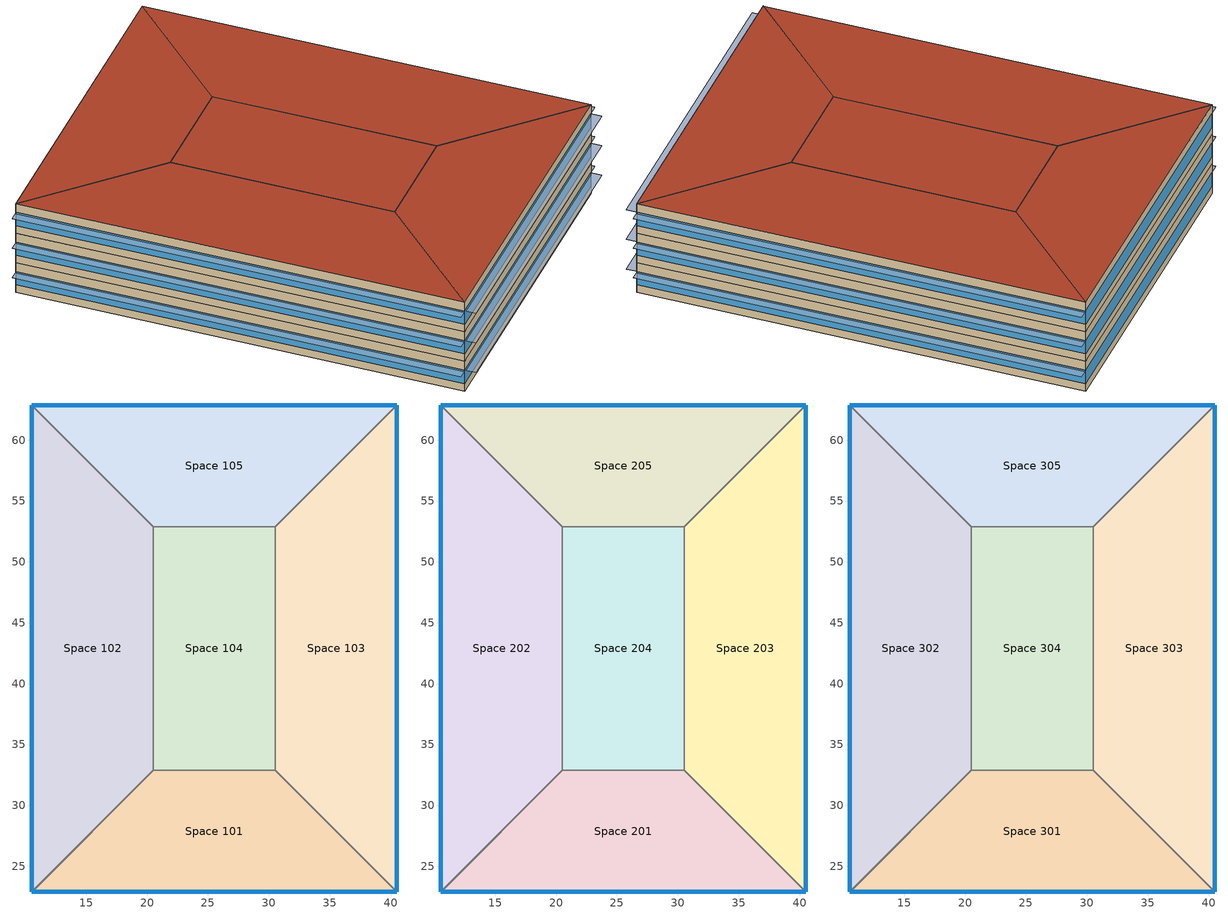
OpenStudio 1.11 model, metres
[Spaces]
Space 101
 floor ground: 30.52,32.89 40.52,22.89 10.52,22.89 20.52,32.89 z0
 wall outside: 10.52,22.89 40.52,22.89 z0:3.05
 wall to Space 102: 20.52,32.89 10.52,22.89 z0:3.05
 wall to Space 104: 30.52,32.89 20.52,32.89 z0:3.05
 wall to Space 103: 40.52,22.89 30.52,32.89 z0:3.05
 window: 10.54,22.89 40.49,22.89 z0.76:2.13
Space 102
 floor ground: 10.52,62.89 20.52,52.89 20.52,32.89 10.52,22.89 z0
 wall outside: 10.52,62.89 10.52,22.89 z0:3.05
 wall to Space 104: 20.52,32.89 20.52,52.89 z0:3.05
 wall to Space 105: 20.52,52.89 10.52,62.89 z0:3.05
 window: 10.52,62.87 10.52,22.92 z0.76:2.13
Space 103
 floor ground: 40.52,62.89 40.52,22.89 30.52,32.89 30.52,52.89 z0
 wall outside: 40.52,22.89 40.52,62.89 z0:3.05
 wall to Space 104: 30.52,52.89 30.52,32.89 z0:3.05
 wall to Space 105: 40.52,62.89 30.52,52.89 z0:3.05
 window: 40.52,22.92 40.52,62.87 z0.76:2.13
Space 104
 floor ground: 30.52,52.89 30.52,32.89 20.52,32.89 20.52,52.89 z0
 wall to Space 105: 30.52,52.89 20.52,52.89 z0:3.05
Space 105
 floor ground: 40.52,62.89 30.52,52.89 20.52,52.89 10.52,62.89 z0
 wall outside: 40.52,62.89 10.52,62.89 z0:3.05
 window: 40.49,62.89 10.54,62.89 z0.76:2.13
Space 201
 floor to Space 101: 30.52,32.89 40.52,22.89 10.52,22.89 20.52,32.89 z3.05
 wall outside: 10.52,22.89 40.52,22.89 z3.05:6.1
 wall to Space 202: 20.52,32.89 10.52,22.89 z3.05:6.1
 wall to Space 204: 30.52,32.89 20.52,32.89 z3.05:6.1
 wall to Space 203: 40.52,22.89 30.52,32.89 z3.05:6.1
 window: 10.54,22.89 40.49,22.89 z3.81:5.18
Space 202
 floor to Space 102: 10.52,62.89 20.52,52.89 20.52,32.89 10.52,22.89 z3.05
 wall outside: 10.52,62.89 10.52,22.89 z3.05:6.1
 wall to Space 204: 20.52,32.89 20.52,52.89 z3.05:6.1
 wall to Space 205: 20.52,52.89 10.52,62.89 z3.05:6.1
 window: 10.52,62.87 10.52,22.92 z3.81:5.18
Space 203
 floor to Space 103: 40.52,62.89 40.52,22.89 30.52,32.89 30.52,52.89 z3.05
 wall outside: 40.52,22.89 40.52,62.89 z3.05:6.1
 wall to Space 204: 30.52,52.89 30.52,32.89 z3.05:6.1
 wall to Space 205: 40.52,62.89 30.52,52.89 z3.05:6.1
 window: 40.52,22.92 40.52,62.87 z3.81:5.18
Space 204
 floor to Space 104: 30.52,52.89 30.52,32.89 20.52,32.89 20.52,52.89 z3.05
 wall to Space 205: 30.52,52.89 20.52,52.89 z3.05:6.1
Space 205
 floor to Space 105: 40.52,62.89 30.52,52.89 20.52,52.89 10.52,62.89 z3.05
 wall outside: 40.52,62.89 10.52,62.89 z3.05:6.1
 window: 40.49,62.89 10.54,62.89 z3.81:5.18
Space 301
 floor to Space 201: 30.52,32.89 40.52,22.89 10.52,22.89 20.52,32.89 z6.1
 wall outside: 10.52,22.89 40.52,22.89 z6.1:9.14
 wall to Space 302: 20.52,32.89 10.52,22.89 z6.1:9.14
 wall to Space 304: 30.52,32.89 20.52,32.89 z6.1:9.14
 wall to Space 303: 40.52,22.89 30.52,32.89 z6.1:9.14
 window: 10.54,22.89 40.49,22.89 z6.86:8.23
 roof outside: 40.52,22.89 30.52,32.89 20.52,32.89 10.52,22.89 z9.14
Space 302
 floor to Space 202: 10.52,62.89 20.52,52.89 20.52,32.89 10.52,22.89 z6.1
 wall outside: 10.52,62.89 10.52,22.89 z6.1:9.14
 wall to Space 304: 20.52,32.89 20.52,52.89 z6.1:9.14
 wall to Space 305: 20.52,52.89 10.52,62.89 z6.1:9.14
 window: 10.52,62.87 10.52,22.92 z6.86:8.23
 roof outside: 10.52,22.89 20.52,32.89 20.52,52.89 10.52,62.89 z9.14
Space 303
 floor to Space 203: 40.52,62.89 40.52,22.89 30.52,32.89 30.52,52.89 z6.1
 wall outside: 40.52,22.89 40.52,62.89 z6.1:9.14
 wall to Space 304: 30.52,52.89 30.52,32.89 z6.1:9.14
 wall to Space 305: 40.52,62.89 30.52,52.89 z6.1:9.14
 window: 40.52,22.92 40.52,62.87 z6.86:8.23
 roof outside: 40.52,22.89 40.52,62.89 30.52,52.89 30.52,32.89 z9.14
Space 304
 floor to Space 204: 30.52,52.89 30.52,32.89 20.52,32.89 20.52,52.89 z6.1
 wall to Space 305: 30.52,52.89 20.52,52.89 z6.1:9.14
 roof outside: 30.52,32.89 30.52,52.89 20.52,52.89 20.52,32.89 z9.14
Space 305
 floor to Space 205: 40.52,62.89 30.52,52.89 20.52,52.89 10.52,62.89 z6.1
 wall outside: 40.52,62.89 10.52,62.89 z6.1:9.14
 window: 40.49,62.89 10.54,62.89 z6.86:8.23
 roof outside: 30.52,52.89 40.52,62.89 10.52,62.89 20.52,52.89 z9.14
shading: 41.48,22.92 41.48,62.87 40.52,62.87 40.52,22.92 z8.23; 41.48,22.92 41.48,62.87 40.52,62.87 40.52,22.92 z2.13; 10.52,22.92 10.52,62.87 9.55,62.87 9.55,22.92 z5.18; 40.49,21.93 40.49,22.89 10.54,22.89 10.54,21.93 z8.23; 10.52,22.92 10.52,62.87 9.55,62.87 9.55,22.92 z2.13; 10.52,22.92 10.52,62.87 9.55,62.87 9.55,22.92 z8.23; 41.48,22.92 41.48,62.87 40.52,62.87 40.52,22.92 z5.18; 40.49,21.93 40.49,22.89 10.54,22.89 10.54,21.93 z5.18; 40.49,21.93 40.49,22.89 10.54,22.89 10.54,21.93 z2.13
[ClimateZones]
Climate Zone Institution Name 1=ASHRAE; Climate Zone Document Name 1=ANSI/ASHRAE Standard 169; Climate Zone Document Year 1=2006; Climate Zone Institution Name 2=CEC; Climate Zone Document Name 2=California Climate Zone Descriptions; Climate Zone Document Year 2=1995
[Building]
Building 1: Space Type=189.1-2009 - Office - OpenOffice - CZ4-8; Default Construction Set=189.1-2009 - CZ5 - Office
[Site]
NEW DELHI: Latitude {deg}=28.58; Longitude {deg}=77.2; Time Zone {hr}=5.5; Elevation {m}=216
[SizingPeriod:DesignDay] Sky Clearness=0; Rain Indicator=0; Snow Indicator=0; Day of Month=21; Daylight Saving Time Indicator=0; Dry-Bulb Temperature Range Modifier Type=DefaultMultipliers
Name | Maximum Dry-Bulb Temperature {C} | Daily Dry-Bulb Temperature Range {deltaC} | Humidity Indicating Conditions at Maximum Dry-Bulb | Barometric Pressure {Pa} | Wind Speed {m/s} | Wind Direction {deg} | Month | Day Type | Humidity Indicating Type | Solar Model Indicator | ASHRAE Taub | ASHRAE Taud
Almeria Ann Clg .4% Condns Enth=>MDB | 28.7 | 7.6 | 79100 | 101073 | 8.1 | 90 | 8 | SummerDesignDay | Enthalpy | ASHRAETau | 0.574 | 1.706
Almeria Ann Clg .4% Condns WB=>MDB | 28.8 | 7.6 | 25.7 | 101073 | 8.1 | 90 | 8 | SummerDesignDay | Wetbulb | ASHRAETau | 0.574 | 1.706
Almeria Ann Clg .4% Condns DP=>MDB | 27.7 | 7.6 | 24.8 | 101073 | 8.1 | 90 | 8 | SummerDesignDay | Dewpoint | ASHRAETau | 0.574 | 1.706
Almeria Ann Clg .4% Condns DB=>MWB | 34.1 | 7.6 | 21.5 | 101073 | 8.1 | 90 | 8 | SummerDesignDay | Wetbulb | ASHRAETau | 0.574 | 1.706
Almeria Ann Htg 99.6% Condns DB | 6.2 | 0 | 6.2 | 101073 | 3.9 | 0 | 1 | WinterDesignDay | Wetbulb | ASHRAEClearSky
Almeria Ann Hum_n 99.6% Condns DP=>MCDB | 11.3 | 0 | -4.8 | 101073 | 3.9 | 0 | 1 | WinterDesignDay | Dewpoint | ASHRAEClearSky
Almeria Ann Htg Wind 99.6% Condns WS=>MCDB | 14.9 | 0 | 14.9 | 101073 | 14 | 0 | 1 | WinterDesignDay | Wetbulb | ASHRAEClearSky
NEW DELHI Ann Clg .4% Condns WB=>MDB | 33.6 | 9.7 | 28.5 | 98757 | 3.2 | 320 | 6 | SummerDesignDay | Wetbulb | ASHRAETau |  | 1.179
NEW DELHI Ann Clg .4% Condns DP=>MDB | 30.8 | 9.7 | 27.3 | 98757 | 3.2 | 320 | 6 | SummerDesignDay | Dewpoint | ASHRAETau |  | 1.179
NEW DELHI Ann Clg .4% Condns DB=>MWB | 42 | 9.7 | 22.2 | 98757 | 3.2 | 320 | 6 | SummerDesignDay | Wetbulb | ASHRAETau |  | 1.179
NEW DELHI Ann Htg 99.6% Condns DB | 6.3 | 0 | 6.3 | 98757 | 0.5 | 270 | 1 | WinterDesignDay | Wetbulb | ASHRAEClearSky
NEW DELHI Ann Clg .4% Condns Enth=>MDB | 33.9 | 9.7 | 94300 | 98757 | 3.2 | 320 | 6 | SummerDesignDay | Enthalpy | ASHRAETau |  | 1.179
NEW DELHI Ann Htg Wind 99.6% Condns WS=>MCDB | 19.6 | 0 | 19.6 | 98757 | 7 | 270 | 1 | WinterDesignDay | Wetbulb | ASHRAEClearSky
NEW DELHI Ann Hum_n 99.6% Condns DP=>MCDB | 22.5 | 0 | -1.4 | 98757 | 0.5 | 270 | 1 | WinterDesignDay | Dewpoint | ASHRAEClearSky
[DefaultConstructionSet]
189.1-2009 - CZ5 - Office: Default Exterior Surface Constructions=Default Surface Constructions 1; Default Interior Surface Constructions=Default Surface Constructions 2; Default Ground Contact Surface Constructions=Default Surface Constructions 3; Default Exterior SubSurface Constructions=Default Sub Surface Constructions 1; Default Interior SubSurface Constructions=Default Sub Surface Constructions 2; Interior Partition Construction=Interior Partition
[DefaultSurfaceConstructions]
Name | Floor Construction | Wall Construction | Roof Ceiling Construction
Default Surface Constructions 1 | ExtSlabCarpet 4in ClimateZone 1-8 | ASHRAE 189.1-2009 ExtWall Mass ClimateZone 5 | ASHRAE 189.1-2009 ExtRoof IEAD ClimateZone 2-5
Default Surface Constructions 2 | Interior Floor | Interior Wall | Interior Ceiling
Default Surface Constructions 3 | ExtSlabCarpet 4in ClimateZone 1-8 | ExtSlabCarpet 4in ClimateZone 1-8 | ExtSlabCarpet 4in ClimateZone 1-8
[Construction]
ExtSlabCarpet 4in ClimateZone 1-8: MAT-CC05 4 HW CONCRETE, CP02 CARPET PAD
ASHRAE 189.1-2009 ExtWall Mass ClimateZone 5: 1IN Stucco, 8IN Concrete HW, Wall Insulation [40], 1/2IN Gypsum
ASHRAE 189.1-2009 ExtRoof IEAD ClimateZone 2-5: Roof Membrane, Roof Insulation [21], Metal Decking
Interior Floor: F16 Acoustic tile, F05 Ceiling air space resistance, M11 100mm lightweight concrete
Interior Wall: G01a 19mm gypsum board, F04 Wall air space resistance, G01a 19mm gypsum board
Interior Ceiling: M11 100mm lightweight concrete, F05 Ceiling air space resistance, F16 Acoustic tile
ASHRAE 189.1-2009 ExtWindow ClimateZone 4-5: Theoretical Glass [207]
Exterior Door: F08 Metal surface, I01 25mm insulation board
Interior Window: Clear 3mm
Interior Door; Interior Partition: G05 25mm wood
[Material] Thermal Absorptance=0.9
Name | Roughness | Thickness {m} | Conductivity {W/m-K} | Density {kg/m3} | Specific Heat {J/kg-K} | Solar Absorptance | Visible Absorptance
MAT-CC05 4 HW CONCRETE | Rough | 0.1016 | 1.311 | 2240 | 836.8 | 0.85 | 0.85
1IN Stucco | Smooth | 0.0253 | 0.6918 | 1858 | 837 | 0.92 | 0.92
8IN Concrete HW | MediumRough | 0.2033 | 1.7296 | 2243 | 837 | 0.65 | 0.65
Wall Insulation [40] | MediumRough | 0.0794 | 0.0432 | 91 | 837 | 0.5 | 0.5
1/2IN Gypsum | Smooth | 0.0127 | 0.16 | 784.9 | 830 | 0.4 | 0.4
Roof Membrane | VeryRough | 0.0095 | 0.16 | 1121.29 | 1460 | 0.7 | 0.7
Roof Insulation [21] | MediumRough | 0.2105 | 0.049 | 265 | 836.8 | 0.7 | 0.7
Metal Decking | MediumSmooth | 0.0015 | 45.006 | 7680 | 418.4 | 0.6 | 0.6
F16 Acoustic tile | MediumSmooth | 0.0191 | 0.06 | 368 | 590 | 0.3 | 0.3
M11 100mm lightweight concrete | MediumRough | 0.1016 | 0.53 | 1280 | 840 | 0.5 | 0.5
G01a 19mm gypsum board | MediumSmooth | 0.019 | 0.16 | 800 | 1090 | 0.4 | 0.4
F08 Metal surface | Smooth | 0.0008 | 45.28 | 7824 | 500 | 0.7 | 0.7
I01 25mm insulation board | MediumRough | 0.0254 | 0.03 | 43 | 1210 | 0.6 | 0.6
G05 25mm wood | MediumSmooth | 0.0254 | 0.15 | 608 | 1630 | 0.5 | 0.5
[Material:NoMass]
CP02 CARPET PAD: Roughness=Smooth; Thermal Resistance {m2-K/W}=0.1; Thermal Absorptance=0.9; Solar Absorptance=0.8; Visible Absorptance=0.8
[Material:AirGap]
Name | Thermal Resistance {m2-K/W}
F05 Ceiling air space resistance | 0.18
F04 Wall air space resistance | 0.15
[DefaultSubSurfaceConstructions]
Name | Fixed Window Construction | Operable Window Construction | Door Construction | Tubular Daylight Dome Construction | Tubular Daylight Diffuser Construction
Default Sub Surface Constructions 1 | ASHRAE 189.1-2009 ExtWindow ClimateZone 4-5 | ASHRAE 189.1-2009 ExtWindow ClimateZone 4-5 | Exterior Door | Interior Window | Interior Window
Default Sub Surface Constructions 2 | Interior Window | Interior Window | Interior Door
[WindowMaterial:Glazing] Optical Data Type=SpectralAverage; Thickness {m}=0.003; Back Side Solar Reflectance at Normal Incidence=0; Back Side Visible Reflectance at Normal Incidence=0; Infrared Transmittance at Normal Incidence=0; Dirt Correction Factor for Solar and Visible Transmittance=1; Solar Diffusing=No
Name | Solar Transmittance at Normal Incidence | Front Side Solar Reflectance at Normal Incidence | Visible Transmittance at Normal Incidence | Front Side Visible Reflectance at Normal Incidence | Front Side Infrared Hemispherical Emissivity | Back Side Infrared Hemispherical Emissivity | Conductivity {W/m-K}
Theoretical Glass [207] | 0.3311 | 0.6189 | 0.44 | 0.51 | 0.9 | 0.9 | 0.0133
Clear 3mm | 0.837 | 0.075 | 0.898 | 0.081 | 0.84 | 0.84 | 0.9
[SpaceType] Standards Building Type=Office
Name | Default Schedule Set | Design Specification Outdoor Air Object | Standards Space Type
189.1-2009 - Office - Conference - CZ4-8 | 189.1-2009 - Office - Conference - CZ4-8 Schedule Set | 189.1-2009 - Office - Conference - CZ4-8 Ventilation | Conference
189.1-2009 - Office - OpenOffice - CZ4-8 | 189.1-2009 - Office - OpenOffice - CZ4-8 Schedule Set | 189.1-2009 - Office - OpenOffice - CZ4-8 Ventilation | OpenOffice
[DefaultScheduleSet] People Activity Level Schedule=Office Activity; Lighting Schedule=Office Bldg Light; Electric Equipment Schedule=Office Bldg Equip; Infiltration Schedule=Office Infil Quarter On
Name | Number of People Schedule
189.1-2009 - Office - Conference - CZ4-8 Schedule Set | Office Misc Occ
189.1-2009 - Office - OpenOffice - CZ4-8 Schedule Set | Office Work Occ
[Lights:Definition] Design Level Calculation Method=Watts/Area
Name | Watts per Space Floor Area {W/m2}
189.1-2009 - Office - Conference - CZ4-8 Lights Definition | 12.5938
189.1-2009 - Office - OpenOffice - CZ4-8 Lights Definition | 10.6563
[Lights]
Name | Lights Definition | Space or SpaceType
189.1-2009 - Office - Conference - CZ4-8 Lights | 189.1-2009 - Office - Conference - CZ4-8 Lights Definition | 189.1-2009 - Office - Conference - CZ4-8
189.1-2009 - Office - OpenOffice - CZ4-8 Lights | 189.1-2009 - Office - OpenOffice - CZ4-8 Lights Definition | 189.1-2009 - Office - OpenOffice - CZ4-8
[DesignSpecification:OutdoorAir] Outdoor Air Method=Sum; Outdoor Air Flow per Person {m3/s-person}=0.00943895
189.1-2009 - Office - Conference - CZ4-8 Ventilation; 189.1-2009 - Office - OpenOffice - CZ4-8 Ventilation
[People:Definition] Number of People Calculation Method=People/Area; Fraction Radiant=0.3
Name | People per Space Floor Area {person/m2}
189.1-2009 - Office - Conference - CZ4-8 People Definition | 0.538196
189.1-2009 - Office - OpenOffice - CZ4-8 People Definition | 0.0565105
[People]
Name | People Definition | Space or SpaceType
189.1-2009 - Office - Conference - CZ4-8 People | 189.1-2009 - Office - Conference - CZ4-8 People Definition | 189.1-2009 - Office - Conference - CZ4-8
189.1-2009 - Office - OpenOffice - CZ4-8 People | 189.1-2009 - Office - OpenOffice - CZ4-8 People Definition | 189.1-2009 - Office - OpenOffice - CZ4-8
[SpaceInfiltration:DesignFlowRate] Design Flow Rate Calculation Method=Flow/ExteriorArea; Flow per Exterior Surface Area {m3/s-m2}=0.000226568
Name | Space or SpaceType
189.1-2009 - Office - Conference - CZ4-8 Infiltration | 189.1-2009 - Office - Conference - CZ4-8
189.1-2009 - Office - OpenOffice - CZ4-8 Infiltration | 189.1-2009 - Office - OpenOffice - CZ4-8
[ElectricEquipment:Definition] Design Level Calculation Method=Watts/Area
Name | Watts per Space Floor Area {W/m2}
189.1-2009 - Office - Conference - CZ4-8 Electric Equipment Definition | 3.98265
189.1-2009 - Office - OpenOffice - CZ4-8 Electric Equipment Definition | 7.64238
[ElectricEquipment]
Name | Electric Equipment Definition | Space or SpaceType
189.1-2009 - Office - Conference - CZ4-8 Electric Equipment | 189.1-2009 - Office - Conference - CZ4-8 Electric Equipment Definition | 189.1-2009 - Office - Conference - CZ4-8
189.1-2009 - Office - OpenOffice - CZ4-8 Electric Equipment | 189.1-2009 - Office - OpenOffice - CZ4-8 Electric Equipment Definition | 189.1-2009 - Office - OpenOffice - CZ4-8
[ThermostatSetpoint:DualSetpoint] Heating Setpoint Temperature Schedule=Medium Office HtgSetp; Cooling Setpoint Temperature Schedule=Medium Office ClgSetp
Thermal Zone 5 Thermostat; Thermal Zone 3 Thermostat; Thermal Zone 7 Thermostat; Thermal Zone 4 Thermostat; Thermal Zone 10 Thermostat; Thermal Zone 12 Thermostat; Thermal Zone 9 Thermostat; Thermal Zone 8 Thermostat; Thermal Zone 1 Thermostat 1; Thermal Zone 11 Thermostat 1; Thermal Zone 2 Thermostat 1; Thermal Zone 6 Thermostat 1
[BuildingStory] Nominal Floor to Floor Height {m}=3.048
Name | Nominal Z Coordinate {m}
Building Story 1 | 0
Building Story 2 | 3.048
Building Story 3 | 6.096
[Space]
Name | Space Type | Building Story | Thermal Zone
Space 101; Space 102; Space 103; Space 105 | 189.1-2009 - Office - OpenOffice - CZ4-8 | Building Story 1 | Thermal Zone 1
Space 104 | 189.1-2009 - Office - Conference - CZ4-8 | Building Story 1 | Thermal Zone 2
Space 201 | 189.1-2009 - Office - OpenOffice - CZ4-8 | Building Story 2 | Thermal Zone 3
Space 202 | 189.1-2009 - Office - OpenOffice - CZ4-8 | Building Story 2 | Thermal Zone 4
Space 203 | 189.1-2009 - Office - OpenOffice - CZ4-8 | Building Story 2 | Thermal Zone 5
Space 204 | 189.1-2009 - Office - Conference - CZ4-8 | Building Story 2 | Thermal Zone 6
Space 205 | 189.1-2009 - Office - OpenOffice - CZ4-8 | Building Story 2 | Thermal Zone 7
Space 301 | 189.1-2009 - Office - OpenOffice - CZ4-8 | Building Story 3 | Thermal Zone 8
Space 302 | 189.1-2009 - Office - OpenOffice - CZ4-8 | Building Story 3 | Thermal Zone 9
Space 303 | 189.1-2009 - Office - OpenOffice - CZ4-8 | Building Story 3 | Thermal Zone 10
Space 304 | 189.1-2009 - Office - Conference - CZ4-8 | Building Story 3 | Thermal Zone 11
Space 305 | 189.1-2009 - Office - OpenOffice - CZ4-8 | Building Story 3 | Thermal Zone 12
[ThermalZone] Use Ideal Air Loads=Yes
Name | Thermostat
Thermal Zone 1 | Thermal Zone 1 Thermostat 1
Thermal Zone 2 | Thermal Zone 2 Thermostat 1
Thermal Zone 3 | Thermal Zone 3 Thermostat
Thermal Zone 4 | Thermal Zone 4 Thermostat
Thermal Zone 5 | Thermal Zone 5 Thermostat
Thermal Zone 6 | Thermal Zone 6 Thermostat 1
Thermal Zone 7 | Thermal Zone 7 Thermostat
Thermal Zone 8 | Thermal Zone 8 Thermostat
Thermal Zone 9 | Thermal Zone 9 Thermostat
Thermal Zone 10 | Thermal Zone 10 Thermostat
Thermal Zone 11 | Thermal Zone 11 Thermostat 1
Thermal Zone 12 | Thermal Zone 12 Thermostat
[Sizing:Zone] Zone Cooling Design Supply Air Temperature Input Method=SupplyAirTemperature; Zone Cooling Design Supply Air Temperature {C}=14; Zone Cooling Design Supply Air Temperature Difference {deltaC}=11.11; Zone Heating Design Supply Air Temperature Input Method=SupplyAirTemperature; Zone Heating Design Supply Air Temperature {C}=40; Zone Heating Design Supply Air Temperature Difference {deltaC}=11.11; Zone Cooling Design Supply Air Humidity Ratio {kg-H2O/kg-air}=0.0085; Zone Heating Design Supply Air Humidity Ratio {kg-H2O/kg-air}=0.008; Cooling Design Air Flow Method=DesignDay; Heating Design Air Flow Method=DesignDay; Account for Dedicated Outdoor Air System=No; Dedicated Outdoor Air System Control Strategy=NeutralSupplyAir; Dedicated Outdoor Air Low Setpoint Temperature for Design {C}=autosize; Dedicated Outdoor Air High Setpoint Temperature for Design {C}=autosize
Thermal Zone 1; Thermal Zone 2; Thermal Zone 3; Thermal Zone 4; Thermal Zone 5; Thermal Zone 6; Thermal Zone 7; Thermal Zone 8; Thermal Zone 9; Thermal Zone 10; Thermal Zone 11; Thermal Zone 12
[Schedule:Ruleset]
Name | Default Day Schedule | Summer Design Day Schedule | Winter Design Day Schedule
Office Bldg Light | Office Bldg Light Default Schedule | Office Bldg Light Summer Design Day | Office Bldg Light Winter Design Day
Office Misc Occ | Office Bldg Occ Default Schedule 1 | Office Bldg Occ Summer Design Day 1 | Office Bldg Occ Winter Design Day 1
Office Activity | Office Activity Default Schedule | Office Activity Summer Design Day | Office Activity Winter Design Day
Office Infil Quarter On | Office Infil Quarter On Default Schedule | Office Infil Quarter On Summer Design Day | Office Infil Quarter On Winter Design Day
Office Bldg Equip | Office Bldg Equip Default Schedule | Office Bldg Equip Summer Design Day | Office Bldg Equip Winter Design Day
Medium Office HtgSetp | Medium Office HtgSetp Default Schedule | Medium Office HtgSetp Summer Design Day | Medium Office HtgSetp Winter Design Day
Medium Office ClgSetp | Medium Office ClgSetp Default Schedule | Medium Office ClgSetp Summer Design Day | Medium Office ClgSetp Winter Design Day
Office Work Occ | Office Bldg Occ Default Schedule | Office Bldg Occ Summer Design Day | Office Bldg Occ Winter Design Day
[Schedule:Day]
Office Bldg Light Default Schedule: 5, 0, 0.05, 7, 0, 0.1, 8, 0, 0.3, 17, 0, 0.9, 18, 0, 0.7, 20, 0, 0.5, 22, 0, 0.3, 23, 0, 0.1, 24, 0, 0.05
Office Bldg Light Summer Design Day; Office Infil Quarter On Rule 1 Day Schedule; Office Bldg Equip Summer Design Day: 24, 0, 1
Office Bldg Light Winter Design Day; Office Bldg Occ Winter Design Day 1; Office Bldg Occ Rule 1 Day Schedule 1; Office Bldg Equip Winter Design Day; Office Bldg Occ Winter Design Day; Office Bldg Occ Rule 1 Day Schedule: 24, 0, 0
Office Bldg Light Rule 1 Day Schedule: 24, 0, 0.05
Office Bldg Light Rule 2 Day Schedule: 6, 0, 0.05, 8, 0, 0.1, 14, 0, 0.5, 17, 0, 0.15, 24, 0, 0.05
Office Bldg Occ Default Schedule 1: 6, 0, 0, 7, 0, 0.1, 8, 0, 0.2, 20, 0, 0.4, 22, 0, 0.1, 24, 0, 0.05
Office Bldg Occ Summer Design Day 1; Office Bldg Occ Summer Design Day: 6, 0, 0, 22, 0, 1, 24, 0, 0.05
Office Bldg Occ Rule 2 Day Schedule 1: 6, 0, 0, 8, 0, 0.1, 14, 0, 0.25, 17, 0, 0.1, 24, 0, 0
Office Activity Default Schedule; Office Activity Summer Design Day; Office Activity Winter Design Day: 24, 0, 132
Office Infil Quarter On Default Schedule; Office Infil Quarter On Summer Design Day: 6, 0, 1, 22, 0, 0.25, 24, 0, 1
Office Infil Quarter On Winter Design Day; Office Infil Quarter On Rule 2 Day Schedule: 6, 0, 1, 18, 0, 0.25, 24, 0, 1
Office Bldg Equip Default Schedule: 8, 0, 0.4, 12, 0, 0.9, 13, 0, 0.8, 17, 0, 0.9, 18, 0, 0.8, 20, 0, 0.6, 22, 0, 0.5, 24, 0, 0.4
Office Bldg Equip Rule 1 Day Schedule: 24, 0, 0.3
Office Bldg Equip Rule 2 Day Schedule: 6, 0, 0.3, 8, 0, 0.4, 14, 0, 0.5, 17, 0, 0.35, 24, 0, 0.3
Medium Office HtgSetp Default Schedule: 6, 0, 15.6, 22, 0, 21, 24, 0, 15.6
Medium Office HtgSetp Summer Design Day; Medium Office HtgSetp Rule 1 Day Schedule: 24, 0, 15.6
Medium Office HtgSetp Winter Design Day: 24, 0, 21
Medium Office HtgSetp Rule 2 Day Schedule: 6, 0, 15.6, 18, 0, 21, 24, 0, 15.6
Medium Office ClgSetp Default Schedule; Medium Office ClgSetp Summer Design Day: 6, 0, 26.7, 22, 0, 24, 24, 0, 26.7
Medium Office ClgSetp Winter Design Day; Medium Office ClgSetp Rule 1 Day Schedule: 24, 0, 26.7
Medium Office ClgSetp Rule 2 Day Schedule: 6, 0, 26.7, 18, 0, 24, 24, 0, 26.7
Office Bldg Occ Default Schedule: 6, 0, 0, 7, 0, 0.1, 8, 0, 0.2, 12, 0, 0.85, 13, 0, 0.5, 17, 0, 0.85, 18, 0, 0.7, 20, 0, 0.4, 22, 0, 0.1, 24, 0, 0.05
Office Bldg Occ Rule 2 Day Schedule: 6, 0, 0, 8, 0, 0.1, 14, 0, 0.4, 17, 0, 0.1, 24, 0, 0
[Schedule:Rule] Apply Monday=No; Apply Tuesday=No; Apply Wednesday=No; Apply Thursday=No; Apply Friday=No; Date Specification Type=DateRange; Start Month=1; Start Day=1; End Month=12; End Day=31
Name | Schedule Ruleset | Rule Order | Day Schedule | Apply Sunday | Apply Saturday
Office Bldg Light Rule 1 | Office Bldg Light | 0 | Office Bldg Light Rule 1 Day Schedule | Yes | No
Office Bldg Light Rule 2 | Office Bldg Light | 1 | Office Bldg Light Rule 2 Day Schedule | No | Yes
Office Misc Occ Rule 1 | Office Misc Occ | 0 | Office Bldg Occ Rule 1 Day Schedule 1 | Yes | No
Office Misc Occ Rule 2 | Office Misc Occ | 1 | Office Bldg Occ Rule 2 Day Schedule 1 | No | Yes
Office Infil Quarter On Rule 1 | Office Infil Quarter On | 0 | Office Infil Quarter On Rule 1 Day Schedule | Yes | No
Office Infil Quarter On Rule 2 | Office Infil Quarter On | 1 | Office Infil Quarter On Rule 2 Day Schedule | No | Yes
Office Bldg Equip Rule 1 | Office Bldg Equip | 0 | Office Bldg Equip Rule 1 Day Schedule | Yes | No
Office Bldg Equip Rule 2 | Office Bldg Equip | 1 | Office Bldg Equip Rule 2 Day Schedule | No | Yes
Medium Office HtgSetp Rule 1 | Medium Office HtgSetp | 0 | Medium Office HtgSetp Rule 1 Day Schedule | Yes | No
Medium Office HtgSetp Rule 2 | Medium Office HtgSetp | 1 | Medium Office HtgSetp Rule 2 Day Schedule | No | Yes
Medium Office ClgSetp Rule 1 | Medium Office ClgSetp | 0 | Medium Office ClgSetp Rule 1 Day Schedule | Yes | No
Medium Office ClgSetp Rule 2 | Medium Office ClgSetp | 1 | Medium Office ClgSetp Rule 2 Day Schedule | No | Yes
Office Work Occ Rule 1 | Office Work Occ | 0 | Office Bldg Occ Rule 1 Day Schedule | Yes | No
Office Work Occ Rule 2 | Office Work Occ | 1 | Office Bldg Occ Rule 2 Day Schedule | No | Yes
